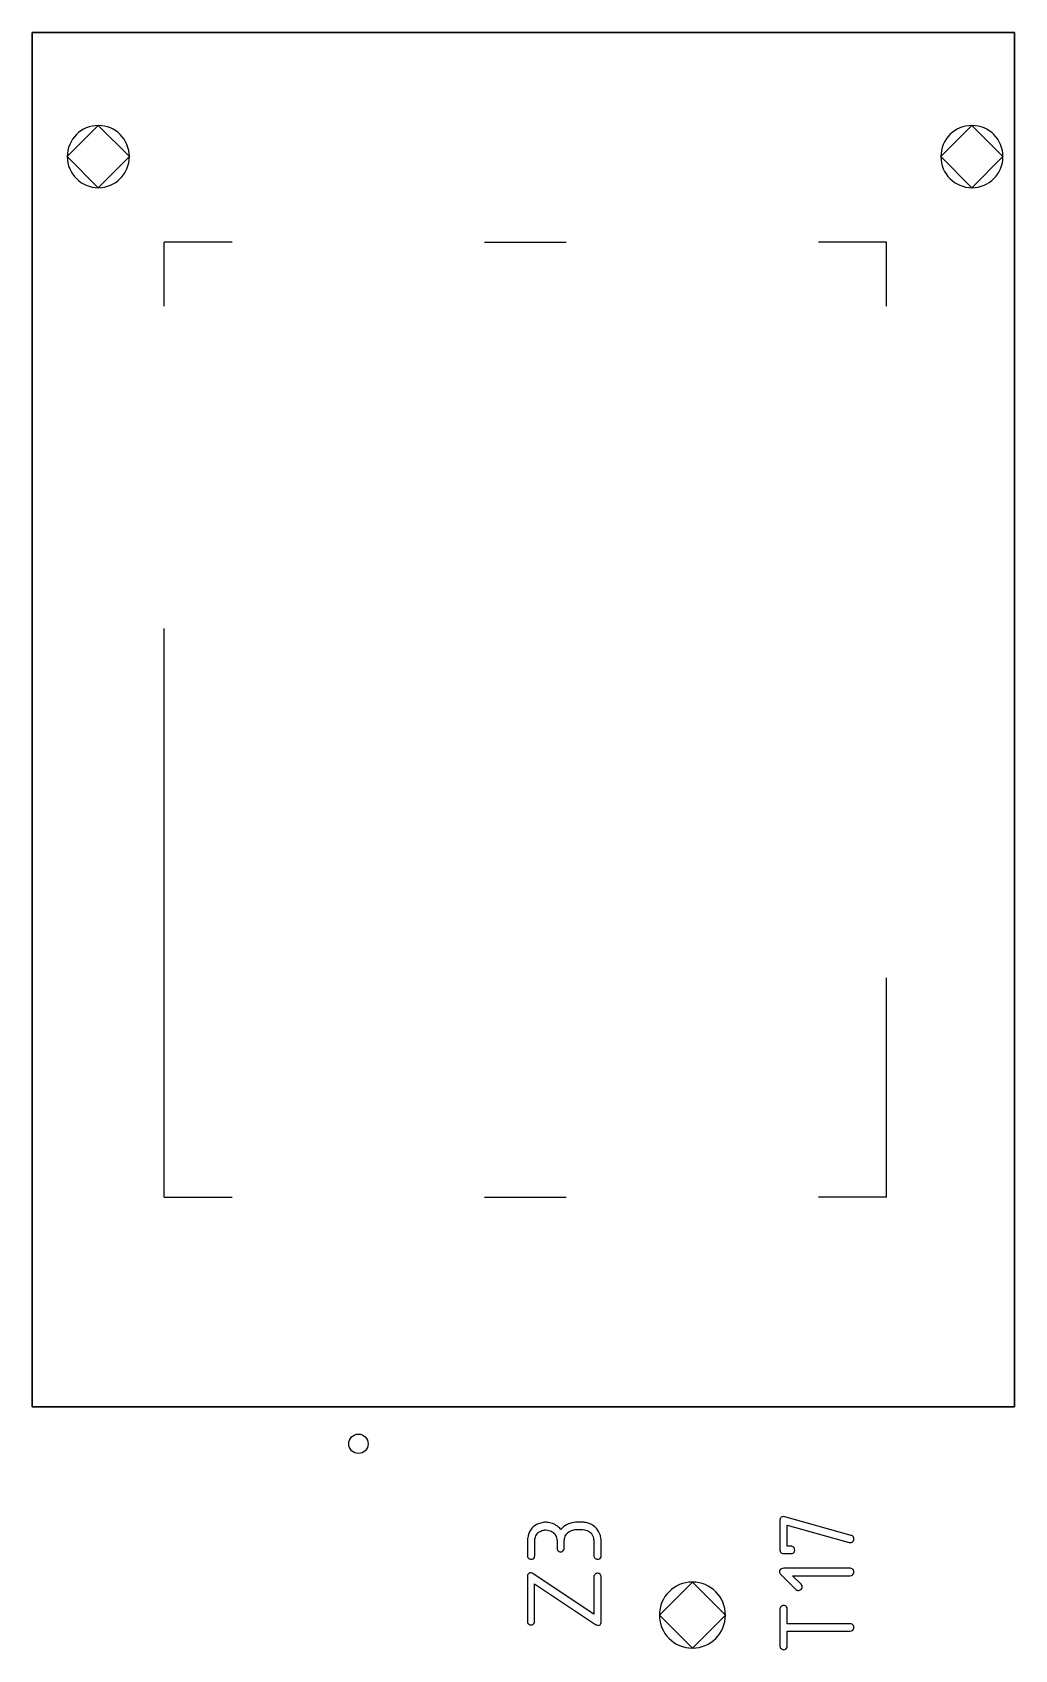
# Model space of a CAD drawing. Header units: inches. Extents: x 0 to 594, y -420 to 0.
# Drawn here: x 201.21 to 213.86, y -55.31 to -34.48 of the extents above; entities that cross this region are included whole.
import ezdxf

# ---------------------------------------------------------------- set-up
doc = ezdxf.new("R2010")
doc.units = ezdxf.units.IN
doc.header["$MEASUREMENT"] = 0

msp = doc.modelspace()

# ---------------------------------------------------------------- linework, layer by layer
at = {"color": 7, "true_color": 0xffffff}
for p, q in [((201.212, -34.483), (213.862, -34.483)), ((213.862, -34.483), (201.212, -34.483)), ((201.212, -52.183), (201.212, -34.483)), ((201.212, -34.483), (201.212, -52.183)), ((213.862, -52.183), (213.862, -34.483)), ((213.862, -34.483), (213.862, -52.183)), ((213.862, -52.183), (201.212, -52.183)), ((201.212, -52.183), (213.862, -52.183))]:
    msp.add_line(p, q, dxfattribs=at)
at = {"color": 18, "true_color": 0x000000}
for p, q in [((201.212, -34.483), (213.862, -34.483)), ((213.862, -34.483), (201.212, -34.483)), ((201.212, -52.183), (201.212, -34.483)), ((201.212, -34.483), (201.212, -52.183)), ((213.862, -52.183), (213.862, -34.483)), ((213.862, -34.483), (213.862, -52.183)), ((202.062, -35.683), (201.662, -36.083)), ((202.462, -36.083), (202.062, -35.683)), ((213.312, -35.683), (212.912, -36.083)), ((213.712, -36.083), (213.312, -35.683)), ((201.662, -36.083), (202.062, -36.483)), ((202.062, -36.483), (202.462, -36.083)), ((212.912, -36.083), (213.312, -36.483)), ((213.312, -36.483), (213.712, -36.083)), ((203.787, -37.183), (202.912, -37.183)), ((202.912, -38.008), (202.912, -37.183)), ((207.037, -37.183), (208.087, -37.183)), ((212.212, -37.183), (211.337, -37.183)), ((212.212, -38.008), (212.212, -37.183)), ((202.912, -49.483), (202.912, -42.158)), ((212.212, -49.483), (212.212, -46.658)), ((202.912, -49.483), (203.787, -49.483)), ((207.037, -49.483), (208.087, -49.483)), ((212.212, -49.483), (211.337, -49.483)), ((213.862, -52.183), (201.212, -52.183)), ((201.212, -52.183), (213.862, -52.183)), ((207.661, -53.729), (207.649, -53.742)), ((207.663, -53.728), (207.661, -53.729)), ((207.664, -53.727), (207.663, -53.728)), ((207.668, -53.724), (207.664, -53.727)), ((207.674, -53.72), (207.668, -53.724)), ((207.688, -53.71), (207.674, -53.72)), ((207.706, -53.698), (207.688, -53.71)), ((207.73, -53.689), (207.706, -53.698)), ((207.759, -53.679), (207.73, -53.689)), ((207.79, -53.672), (207.759, -53.679)), ((207.807, -53.669), (207.79, -53.672)), ((207.825, -53.669), (207.807, -53.669)), ((207.828, -53.669), (207.825, -53.669)), ((207.835, -53.669), (207.828, -53.669)), ((207.846, -53.67), (207.835, -53.669)), ((207.86, -53.672), (207.846, -53.67)), ((207.877, -53.676), (207.86, -53.672)), ((207.894, -53.68), (207.877, -53.676)), ((207.914, -53.686), (207.894, -53.68)), ((207.932, -53.693), (207.914, -53.686)), ((207.933, -53.694), (207.932, -53.693)), ((207.94, -53.697), (207.933, -53.694)), ((207.949, -53.703), (207.94, -53.697)), ((207.96, -53.71), (207.949, -53.703)), ((207.974, -53.72), (207.96, -53.71)), ((207.988, -53.731), (207.974, -53.72)), ((208.052, -53.728), (208.041, -53.739)), ((208.066, -53.718), (208.052, -53.728)), ((208.081, -53.707), (208.066, -53.718)), ((208.1, -53.697), (208.081, -53.707)), ((208.103, -53.696), (208.1, -53.697)), ((208.108, -53.693), (208.103, -53.696)), ((208.118, -53.689), (208.108, -53.693)), ((208.132, -53.683), (208.118, -53.689)), ((208.148, -53.679), (208.132, -53.683)), ((208.166, -53.674), (208.148, -53.679)), ((208.186, -53.67), (208.166, -53.674)), ((208.207, -53.669), (208.186, -53.67)), ((208.301, -53.669), (208.207, -53.669)), ((208.303, -53.669), (208.301, -53.669)), ((208.306, -53.669), (208.303, -53.669)), ((208.311, -53.669), (208.306, -53.669)), ((208.318, -53.67), (208.311, -53.669)), ((208.325, -53.67), (208.318, -53.67)), ((208.335, -53.673), (208.325, -53.67)), ((208.359, -53.677), (208.335, -53.673)), ((208.385, -53.686), (208.359, -53.677)), ((208.413, -53.698), (208.385, -53.686)), ((208.427, -53.707), (208.413, -53.698)), ((208.441, -53.715), (208.427, -53.707)), ((208.455, -53.727), (208.441, -53.715)), ((208.469, -53.739), (208.455, -53.727)), ((210.842, -53.628), (210.84, -53.637)), ((210.84, -53.637), (210.84, -54.026)), ((210.84, -53.637), (210.84, -53.637)), ((210.844, -53.62), (210.842, -53.628)), ((210.85, -53.611), (210.844, -53.62)), ((210.857, -53.603), (210.85, -53.611)), ((210.867, -53.597), (210.857, -53.603)), ((210.88, -53.596), (210.867, -53.597)), ((210.901, -53.599), (210.88, -53.596)), ((211.756, -53.837), (210.901, -53.599)), ((210.935, -53.978), (210.935, -53.707)), ((210.935, -53.707), (211.733, -53.927)), ((207.589, -53.889), (207.588, -53.896)), ((207.588, -53.896), (207.588, -54.106)), ((207.588, -53.896), (207.588, -53.896)), ((207.591, -53.879), (207.589, -53.889)), ((207.592, -53.868), (207.591, -53.879)), ((207.597, -53.844), (207.592, -53.868)), ((207.606, -53.814), (207.597, -53.844)), ((207.619, -53.784), (207.606, -53.814)), ((207.628, -53.77), (207.619, -53.784)), ((207.637, -53.756), (207.628, -53.77)), ((207.649, -53.742), (207.637, -53.756)), ((207.683, -53.907), (207.684, -53.883)), ((207.683, -54.1), (207.683, -53.907)), ((207.684, -53.883), (207.69, -53.862)), ((207.69, -53.862), (207.697, -53.844)), ((207.697, -53.844), (207.704, -53.828)), ((207.704, -53.828), (207.712, -53.817)), ((207.712, -53.817), (207.719, -53.808)), ((207.719, -53.808), (207.725, -53.803)), ((207.725, -53.803), (207.726, -53.801)), ((207.726, -53.801), (207.742, -53.79)), ((207.742, -53.79), (207.759, -53.782)), ((207.759, -53.782), (207.774, -53.776)), ((207.774, -53.776), (207.79, -53.772)), ((207.79, -53.772), (207.804, -53.769)), ((207.804, -53.769), (207.814, -53.767)), ((207.814, -53.767), (207.821, -53.767)), ((207.821, -53.767), (207.823, -53.767)), ((207.823, -53.767), (207.845, -53.769)), ((207.845, -53.769), (207.864, -53.773)), ((207.864, -53.773), (207.881, -53.779)), ((207.881, -53.779), (207.895, -53.784)), ((207.895, -53.784), (207.908, -53.791)), ((207.908, -53.791), (207.917, -53.797)), ((207.917, -53.797), (207.922, -53.801)), ((207.922, -53.801), (207.924, -53.803)), ((207.924, -53.803), (207.939, -53.818)), ((207.939, -53.818), (207.949, -53.837)), ((207.949, -53.837), (207.957, -53.853)), ((207.957, -53.853), (207.963, -53.87)), ((207.963, -53.87), (207.966, -53.884)), ((207.966, -53.884), (207.967, -53.896)), ((207.967, -53.896), (207.969, -53.904)), ((207.969, -53.904), (207.969, -54.01)), ((208.004, -53.745), (207.988, -53.731)), ((208.018, -53.762), (208.004, -53.745)), ((208.019, -53.76), (208.018, -53.762)), ((208.024, -53.755), (208.019, -53.76)), ((208.031, -53.748), (208.024, -53.755)), ((208.041, -53.739), (208.031, -53.748)), ((208.063, -53.907), (208.065, -53.886)), ((208.063, -54.006), (208.063, -53.907)), ((208.065, -53.886), (208.07, -53.866)), ((208.07, -53.866), (208.076, -53.848)), ((208.076, -53.848), (208.084, -53.834)), ((208.084, -53.834), (208.091, -53.821)), ((208.091, -53.821), (208.098, -53.813)), ((208.098, -53.813), (208.104, -53.807)), ((208.104, -53.807), (208.105, -53.806)), ((208.105, -53.806), (208.122, -53.791)), ((208.122, -53.791), (208.139, -53.782)), ((208.139, -53.782), (208.156, -53.773)), ((208.156, -53.773), (208.172, -53.769)), ((208.172, -53.769), (208.186, -53.766)), ((208.186, -53.766), (208.197, -53.763)), ((208.197, -53.763), (208.204, -53.763)), ((208.204, -53.763), (208.207, -53.763)), ((208.207, -53.763), (208.301, -53.763)), ((208.301, -53.763), (208.323, -53.765)), ((208.323, -53.765), (208.342, -53.77)), ((208.342, -53.77), (208.359, -53.776)), ((208.359, -53.776), (208.375, -53.784)), ((208.375, -53.784), (208.386, -53.791)), ((208.386, -53.791), (208.396, -53.798)), ((208.396, -53.798), (208.401, -53.804)), ((208.401, -53.804), (208.403, -53.806)), ((208.403, -53.806), (208.417, -53.822)), ((208.417, -53.822), (208.427, -53.839)), ((208.427, -53.839), (208.434, -53.856)), ((208.434, -53.856), (208.438, -53.872)), ((208.438, -53.872), (208.441, -53.886)), ((208.441, -53.886), (208.444, -53.897)), ((208.444, -53.897), (208.444, -54.106)), ((208.471, -53.741), (208.469, -53.739)), ((208.472, -53.742), (208.471, -53.741)), ((208.475, -53.746), (208.472, -53.742)), ((208.48, -53.752), (208.475, -53.746)), ((208.49, -53.766), (208.48, -53.752)), ((208.503, -53.787), (208.49, -53.766)), ((208.516, -53.811), (208.503, -53.787)), ((208.527, -53.839), (208.516, -53.811)), ((208.535, -53.872), (208.527, -53.839)), ((208.537, -53.889), (208.535, -53.872)), ((208.538, -53.907), (208.537, -53.889)), ((208.538, -54.1), (208.538, -53.907)), ((211.733, -53.927), (211.737, -53.928)), ((211.737, -53.928), (211.741, -53.93)), ((211.741, -53.93), (211.745, -53.93)), ((211.745, -53.93), (211.747, -53.93)), ((211.747, -53.93), (211.761, -53.928)), ((211.759, -53.837), (211.756, -53.837)), ((211.765, -53.84), (211.759, -53.837)), ((211.761, -53.928), (211.772, -53.923)), ((211.773, -53.844), (211.765, -53.84)), ((211.772, -53.923), (211.778, -53.919)), ((211.782, -53.852), (211.773, -53.844)), ((211.778, -53.919), (211.78, -53.917)), ((211.78, -53.917), (211.787, -53.906)), ((211.783, -53.855), (211.782, -53.852)), ((211.786, -53.861), (211.783, -53.855)), ((211.79, -53.871), (211.786, -53.861)), ((211.787, -53.906), (211.79, -53.895)), ((211.792, -53.882), (211.79, -53.871)), ((211.79, -53.895), (211.792, -53.885)), ((211.792, -53.885), (211.792, -53.882)), ((207.588, -54.106), (207.591, -54.113)), ((207.591, -54.113), (207.595, -54.123)), ((207.595, -54.123), (207.601, -54.13)), ((207.601, -54.13), (207.602, -54.133)), ((207.602, -54.133), (207.604, -54.133)), ((207.604, -54.133), (207.615, -54.14)), ((207.615, -54.14), (207.626, -54.142)), ((207.626, -54.142), (207.633, -54.144)), ((207.633, -54.144), (207.635, -54.144)), ((207.635, -54.144), (207.636, -54.144)), ((207.636, -54.144), (207.65, -54.142)), ((207.65, -54.142), (207.66, -54.138)), ((207.66, -54.138), (207.667, -54.134)), ((207.667, -54.134), (207.67, -54.133)), ((207.67, -54.133), (207.677, -54.121)), ((207.677, -54.121), (207.681, -54.11)), ((207.681, -54.11), (207.683, -54.1)), ((207.969, -54.01), (207.971, -54.017)), ((207.971, -54.017), (207.977, -54.028)), ((207.977, -54.028), (207.983, -54.035)), ((207.983, -54.035), (207.984, -54.038)), ((207.984, -54.038), (207.986, -54.038)), ((207.986, -54.038), (207.997, -54.045)), ((207.997, -54.045), (208.007, -54.048)), ((208.007, -54.048), (208.014, -54.049)), ((208.014, -54.049), (208.015, -54.049)), ((208.015, -54.049), (208.017, -54.049)), ((208.017, -54.049), (208.029, -54.048)), ((208.029, -54.048), (208.041, -54.042)), ((208.041, -54.042), (208.048, -54.038)), ((208.048, -54.038), (208.049, -54.037)), ((208.049, -54.037), (208.05, -54.037)), ((208.05, -54.037), (208.057, -54.025)), ((208.057, -54.025), (208.062, -54.014)), ((208.062, -54.014), (208.063, -54.006)), ((208.444, -54.106), (208.447, -54.113)), ((208.447, -54.113), (208.452, -54.124)), ((208.452, -54.124), (208.458, -54.13)), ((208.458, -54.13), (208.459, -54.133)), ((208.459, -54.133), (208.461, -54.133)), ((208.461, -54.133), (208.472, -54.14)), ((208.472, -54.14), (208.482, -54.142)), ((208.482, -54.142), (208.489, -54.144)), ((208.489, -54.144), (208.49, -54.144)), ((208.49, -54.144), (208.492, -54.144)), ((208.492, -54.144), (208.504, -54.142)), ((208.504, -54.142), (208.516, -54.138)), ((208.516, -54.138), (208.523, -54.134)), ((208.523, -54.134), (208.524, -54.133)), ((208.524, -54.133), (208.526, -54.133)), ((208.526, -54.133), (208.533, -54.121)), ((208.533, -54.121), (208.537, -54.11)), ((208.537, -54.11), (208.538, -54.1)), ((210.84, -54.026), (210.842, -54.041)), ((210.842, -54.041), (210.847, -54.052)), ((210.847, -54.052), (210.856, -54.061)), ((210.856, -54.061), (210.864, -54.067)), ((210.864, -54.067), (210.873, -54.069)), ((210.873, -54.069), (210.881, -54.071)), ((210.881, -54.071), (210.887, -54.072)), ((210.887, -54.072), (210.888, -54.072)), ((210.888, -54.072), (210.984, -54.072)), ((210.983, -53.978), (210.935, -53.978)), ((210.984, -53.978), (210.983, -53.978)), ((210.987, -53.978), (210.984, -53.978)), ((210.984, -54.072), (210.999, -54.069)), ((210.991, -53.978), (210.987, -53.978)), ((210.997, -53.979), (210.991, -53.978)), ((211.008, -53.983), (210.997, -53.979)), ((210.999, -54.069), (211.011, -54.065)), ((211.019, -53.992), (211.008, -53.983)), ((211.011, -54.065), (211.016, -54.061)), ((211.016, -54.061), (211.019, -54.058)), ((211.021, -53.995), (211.019, -53.992)), ((211.019, -54.058), (211.026, -54.047)), ((211.025, -54), (211.021, -53.995)), ((211.029, -54.012), (211.025, -54)), ((211.026, -54.047), (211.029, -54.037)), ((211.03, -54.026), (211.029, -54.012)), ((211.029, -54.037), (211.03, -54.029)), ((211.03, -54.029), (211.03, -54.026)), ((207.591, -54.345), (207.588, -54.355)), ((207.597, -54.336), (207.591, -54.345)), ((207.604, -54.327), (207.597, -54.336)), ((207.613, -54.321), (207.604, -54.327)), ((207.626, -54.319), (207.613, -54.321)), ((207.629, -54.319), (207.626, -54.319)), ((207.636, -54.32), (207.629, -54.319)), ((207.647, -54.324), (207.636, -54.32)), ((207.661, -54.333), (207.647, -54.324)), ((208.444, -54.853), (207.661, -54.333)), ((208.451, -54.348), (208.445, -54.36)), ((208.454, -54.343), (208.451, -54.348)), ((208.459, -54.337), (208.454, -54.343)), ((208.462, -54.336), (208.459, -54.337)), ((208.469, -54.33), (208.462, -54.336)), ((208.479, -54.326), (208.469, -54.33)), ((208.492, -54.324), (208.479, -54.326)), ((208.494, -54.324), (208.492, -54.324)), ((208.502, -54.326), (208.494, -54.324)), ((208.511, -54.33), (208.502, -54.326)), ((208.523, -54.337), (208.511, -54.33)), ((208.526, -54.338), (208.523, -54.337)), ((208.53, -54.345), (208.526, -54.338)), ((208.535, -54.357), (208.53, -54.345)), ((210.835, -54.294), (210.833, -54.299)), ((210.833, -54.299), (210.833, -54.301)), ((210.833, -54.299), (210.833, -54.299)), ((210.833, -54.301), (210.835, -54.309)), ((210.839, -54.285), (210.835, -54.294)), ((210.835, -54.309), (210.836, -54.316)), ((210.836, -54.316), (210.837, -54.322)), ((210.837, -54.322), (210.839, -54.323)), ((210.847, -54.274), (210.839, -54.285)), ((210.839, -54.323), (210.843, -54.33)), ((210.843, -54.33), (210.849, -54.337)), ((210.85, -54.272), (210.847, -54.274)), ((210.849, -54.337), (210.853, -54.341)), ((210.859, -54.267), (210.85, -54.272)), ((210.853, -54.341), (210.854, -54.343)), ((210.854, -54.343), (211.046, -54.533)), ((210.871, -54.263), (210.859, -54.267)), ((210.888, -54.261), (210.871, -54.263)), ((211.745, -54.261), (210.888, -54.261)), ((211.747, -54.261), (211.745, -54.261)), ((211.745, -54.356), (211.761, -54.353)), ((211.749, -54.261), (211.747, -54.261)), ((211.758, -54.263), (211.749, -54.261)), ((211.769, -54.267), (211.758, -54.263)), ((211.761, -54.353), (211.772, -54.349)), ((211.78, -54.275), (211.769, -54.267)), ((211.772, -54.349), (211.778, -54.344)), ((211.778, -54.344), (211.78, -54.341)), ((211.782, -54.278), (211.78, -54.275)), ((211.78, -54.341), (211.787, -54.33)), ((211.786, -54.284), (211.782, -54.278)), ((211.79, -54.295), (211.786, -54.284)), ((211.787, -54.33), (211.79, -54.32)), ((211.792, -54.309), (211.79, -54.295)), ((211.79, -54.32), (211.792, -54.312)), ((211.792, -54.312), (211.792, -54.309)), ((207.588, -54.355), (207.587, -54.364)), ((207.587, -54.364), (207.587, -54.952)), ((207.587, -54.364), (207.587, -54.364)), ((207.681, -54.946), (207.681, -54.462)), ((207.681, -54.462), (208.465, -54.983)), ((208.445, -54.36), (208.444, -54.368)), ((208.444, -54.368), (208.444, -54.853)), ((208.537, -54.364), (208.535, -54.357)), ((208.538, -54.372), (208.537, -54.364)), ((208.538, -54.952), (208.538, -54.372)), ((209.712, -54.438), (209.287, -54.863)), ((210.137, -54.863), (209.712, -54.438)), ((211.112, -54.466), (211.002, -54.356)), ((211.002, -54.356), (211.745, -54.356)), ((211.046, -54.533), (211.057, -54.542)), ((211.057, -54.542), (211.069, -54.546)), ((211.069, -54.546), (211.076, -54.547)), ((211.076, -54.547), (211.077, -54.547)), ((211.077, -54.547), (211.078, -54.547)), ((211.078, -54.547), (211.085, -54.546)), ((211.085, -54.546), (211.091, -54.544)), ((211.091, -54.544), (211.102, -54.539)), ((211.102, -54.539), (211.109, -54.535)), ((211.109, -54.535), (211.111, -54.532)), ((211.111, -54.532), (211.112, -54.532)), ((211.115, -54.468), (211.112, -54.466)), ((211.112, -54.532), (211.121, -54.521)), ((211.119, -54.475), (211.115, -54.468)), ((211.124, -54.487), (211.119, -54.475)), ((211.121, -54.521), (211.125, -54.509)), ((211.126, -54.499), (211.124, -54.487)), ((211.125, -54.509), (211.126, -54.502)), ((211.126, -54.502), (211.126, -54.499)), ((210.847, -54.763), (210.842, -54.774)), ((210.85, -54.757), (210.847, -54.763)), ((210.856, -54.752), (210.85, -54.757)), ((210.859, -54.749), (210.856, -54.752)), ((210.866, -54.745), (210.859, -54.749)), ((210.875, -54.74), (210.866, -54.745)), ((210.888, -54.738), (210.875, -54.74)), ((210.891, -54.738), (210.888, -54.738)), ((210.898, -54.739), (210.891, -54.738)), ((210.908, -54.743), (210.898, -54.739)), ((210.919, -54.75), (210.908, -54.743)), ((210.922, -54.752), (210.919, -54.75)), ((210.926, -54.759), (210.922, -54.752)), ((210.932, -54.77), (210.926, -54.759)), ((210.933, -54.777), (210.932, -54.77)), ((207.587, -54.952), (207.589, -54.959)), ((207.589, -54.959), (207.595, -54.97)), ((207.595, -54.97), (207.601, -54.977)), ((207.601, -54.977), (207.602, -54.98)), ((207.602, -54.98), (207.604, -54.98)), ((207.604, -54.98), (207.615, -54.987)), ((207.659, -54.984), (207.666, -54.98)), ((207.666, -54.98), (207.667, -54.978)), ((207.667, -54.978), (207.668, -54.978)), ((207.668, -54.978), (207.675, -54.967)), ((207.675, -54.967), (207.68, -54.956)), ((207.68, -54.956), (207.681, -54.946)), ((208.523, -54.988), (208.528, -54.98)), ((208.528, -54.98), (208.534, -54.97)), ((208.534, -54.97), (208.537, -54.96)), ((208.537, -54.96), (208.538, -54.952)), ((209.287, -54.863), (209.712, -55.288)), ((209.712, -55.288), (210.137, -54.863)), ((210.842, -54.774), (210.84, -54.783)), ((210.84, -54.783), (210.84, -55.27)), ((210.84, -54.783), (210.84, -54.783)), ((210.935, -54.786), (210.933, -54.777)), ((210.935, -54.976), (210.935, -54.786)), ((211.745, -54.976), (210.935, -54.976)), ((211.747, -54.976), (211.745, -54.976)), ((211.749, -54.976), (211.747, -54.976)), ((211.758, -54.977), (211.749, -54.976)), ((211.769, -54.981), (211.758, -54.977)), ((207.615, -54.987), (207.625, -54.99)), ((207.625, -54.99), (207.632, -54.991)), ((207.632, -54.991), (207.633, -54.991)), ((207.633, -54.991), (207.635, -54.991)), ((207.635, -54.991), (207.647, -54.99)), ((207.647, -54.99), (207.659, -54.984)), ((208.465, -54.983), (208.479, -54.991)), ((208.479, -54.991), (208.49, -54.995)), ((208.49, -54.995), (208.497, -54.997)), ((208.497, -54.997), (208.5, -54.997)), ((208.5, -54.997), (208.513, -54.994)), ((208.513, -54.994), (208.523, -54.988)), ((210.935, -55.265), (210.935, -55.07)), ((210.935, -55.07), (211.745, -55.07)), ((211.745, -55.07), (211.761, -55.067)), ((211.761, -55.067), (211.772, -55.063)), ((211.78, -54.99), (211.769, -54.981)), ((211.772, -55.063), (211.778, -55.059)), ((211.778, -55.059), (211.78, -55.056)), ((211.782, -54.993), (211.78, -54.99)), ((211.78, -55.056), (211.787, -55.045)), ((211.786, -54.998), (211.782, -54.993)), ((211.79, -55.01), (211.786, -54.998)), ((211.787, -55.045), (211.79, -55.035)), ((211.792, -55.024), (211.79, -55.01)), ((211.79, -55.035), (211.792, -55.027)), ((211.792, -55.027), (211.792, -55.024)), ((210.84, -55.27), (210.843, -55.278)), ((210.843, -55.278), (210.849, -55.289)), ((210.849, -55.289), (210.854, -55.294)), ((210.854, -55.294), (210.856, -55.297)), ((210.856, -55.297), (210.857, -55.297)), ((210.857, -55.297), (210.868, -55.304)), ((210.868, -55.304), (210.878, -55.307)), ((210.878, -55.307), (210.885, -55.309)), ((210.885, -55.309), (210.887, -55.309)), ((210.887, -55.309), (210.888, -55.309)), ((210.888, -55.309), (210.901, -55.307)), ((210.901, -55.307), (210.912, -55.303)), ((210.912, -55.303), (210.919, -55.299)), ((210.919, -55.299), (210.921, -55.297)), ((210.921, -55.297), (210.922, -55.297)), ((210.922, -55.297), (210.929, -55.286)), ((210.929, -55.286), (210.933, -55.275)), ((210.933, -55.275), (210.935, -55.265))]:
    msp.add_line(p, q, dxfattribs=at)
for centre, radius, start, end in [((202.062, -36.083), 0.4, 90, 180), ((202.062, -36.083), 0.4, 0, 90), ((213.312, -36.083), 0.4, 90, 180), ((213.312, -36.083), 0.4, 0, 90), ((202.062, -36.083), 0.4, 180, 270), ((202.062, -36.083), 0.4, 270, 0), ((213.312, -36.083), 0.4, 180, 270), ((213.312, -36.083), 0.4, 270, 0), ((209.712, -54.863), 0.425, 90, 180), ((209.712, -54.863), 0.425, 0, 90), ((209.712, -54.863), 0.425, 180, 270), ((209.712, -54.863), 0.425, 270, 0)]:
    msp.add_arc(centre, radius, start, end, dxfattribs=at)
msp.add_ellipse((205.412, -52.658), major_axis=(0, 0.125), ratio=1, dxfattribs=at)

doc.saveas('drawing.dxf')
